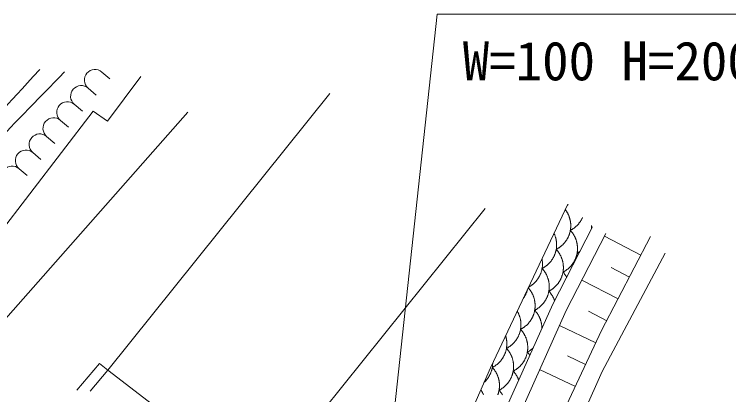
# Model space of a CAD drawing. Units: millimetres, scale not verified. Extents: x 40000 to 680000, y 20000 to 380000.
# Drawn here: x 261066 to 294734, y 316082 to 334000 of the extents above; entities that cross this region are included whole.
import ezdxf
from ezdxf.enums import TextEntityAlignment as Align

# ---------------------------------------------------------------- set-up
doc = ezdxf.new("R2010")
doc.units = ezdxf.units.MM
doc.header["$LTSCALE"] = 1000
doc.layers.add('M-STR-HTXT', color=7, linetype='Continuous', lineweight=13)
doc.layers.add('M-WORK', color=1, linetype='Continuous', lineweight=13)
doc.styles.add('ＭＳ ゴシック', font='')
doc.styles.get('ＭＳ ゴシック').set_extended_font_data('MS Gothic')

msp = doc.modelspace()

# ---------------------------------------------------------------- linework, layer by layer
at = {"layer": 'M-STR-HTXT'}
msp.add_lwpolyline([(276556, 292908), (281000, 334000), (305338, 334000)], dxfattribs=at)
at = {"layer": 'M-WORK'}
for p, q in [((265197, 331281), (265576, 330955)), ((265465, 328959), (267031, 331068)), ((264545, 330522), (264925, 330196)), ((265471, 317235), (275931, 330268)), ((263894, 329763), (264273, 329437)), ((257426, 319862), (264790, 329437)), ((259623, 318504), (269251, 329388)), ((264790, 329437), (265465, 328959)), ((263243, 329004), (263622, 328679)), ((262591, 328245), (262971, 327920)), ((261940, 327486), (262320, 327161)), ((261289, 326728), (261668, 326402)), ((283505, 317349), (287160, 325050)), ((283251, 324846), (272707, 311714)), ((286442, 320345), (288321, 323994)), ((287073, 320041), (288944, 323674)), ((291056, 323536), (288740, 319099)), ((290594, 322650), (288878, 323545)), ((288772, 317174), (291742, 322753)), ((290056, 321620), (289198, 322068)), ((289519, 320590), (287814, 321480)), ((284276, 315531), (286442, 320345)), ((284920, 315256), (287073, 320041)), ((288985, 319568), (288132, 320013)), ((288474, 318533), (286757, 319340)), ((288740, 319099), (286978, 315346)), ((287991, 317503), (287132, 317906)), ((264019, 316291), (265089, 317558)), ((265089, 317558), (265471, 317235)), ((264643, 316255), (265471, 317235)), ((272707, 311714), (265471, 317235)), ((281515, 312814), (283505, 317349)), ((287507, 316473), (285823, 317264)), ((286456, 312040), (288772, 317174))]:
    msp.add_line(p, q, dxfattribs=at)
for points in [[(287144, 325017), (287158, 325028), (287172, 325039)], [(286605, 322928), (286625, 322938), (286644, 322948), (286663, 322959), (286682, 322970), (286701, 322982), (286720, 322994), (286738, 323006), (286756, 323018), (286774, 323031), (286792, 323044), (286810, 323057), (286827, 323071), (286844, 323085), (286861, 323100), (286877, 323114), (286893, 323129), (286909, 323144), (286925, 323160), (286940, 323176), (286956, 323192), (286971, 323208), (286985, 323224), (286999, 323241), (287013, 323258), (287027, 323276), (287040, 323293), (287054, 323311), (287066, 323329), (287079, 323347), (287091, 323366), (287103, 323384), (287114, 323403), (287125, 323422), (287136, 323441), (287146, 323461), (287157, 323480), (287166, 323500), (287176, 323520), (287185, 323540), (287193, 323561), (287202, 323581), (287210, 323602), (287217, 323622), (287225, 323643), (287231, 323664), (287238, 323685), (287244, 323706), (287250, 323728), (287255, 323749), (287260, 323771), (287265, 323792), (287269, 323814), (287273, 323836), (287276, 323857), (287279, 323879), (287282, 323901), (287284, 323923), (287286, 323945), (287288, 323967), (287289, 323989), (287290, 324011), (287290, 324033), (287290, 324055), (287290, 324077), (287289, 324099), (287288, 324121), (287286, 324143), (287284, 324165), (287282, 324187), (287279, 324209), (287276, 324231), (287272, 324253), (287268, 324275), (287264, 324296), (287259, 324318), (287254, 324339), (287249, 324361), (287243, 324382), (287237, 324403), (287230, 324424), (287223, 324445), (287216, 324466), (287209, 324487), (287200, 324507), (287192, 324528), (287183, 324548), (287174, 324568), (287165, 324588), (287155, 324608), (287145, 324627), (287134, 324647), (287124, 324666), (287112, 324685), (287101, 324704), (287089, 324722), (287077, 324741), (287064, 324759), (287052, 324777), (287038, 324795)], [(287271, 323826), (287291, 323836), (287312, 323847), (287331, 323858), (287351, 323870), (287371, 323882), (287390, 323894), (287409, 323907), (287428, 323920), (287446, 323933), (287465, 323947), (287483, 323961), (287501, 323976), (287518, 323990), (287535, 324005), (287552, 324021), (287569, 324036), (287586, 324052), (287602, 324069), (287618, 324085), (287633, 324102), (287648, 324119), (287663, 324137), (287678, 324154), (287692, 324172), (287706, 324190), (287720, 324209), (287733, 324228), (287746, 324246), (287758, 324266), (287770, 324285), (287782, 324305), (287794, 324324), (287805, 324344), (287816, 324365), (287826, 324385), (287836, 324406), (287846, 324427)], [(288274, 323903), (288273, 323932), (288271, 323961), (288269, 323990), (288266, 324019), (288262, 324048)], [(285939, 322030), (285959, 322040), (285978, 322050), (285997, 322061), (286016, 322072), (286035, 322084), (286054, 322096), (286072, 322108), (286091, 322120), (286109, 322133), (286126, 322146), (286144, 322160), (286161, 322174), (286178, 322188), (286195, 322202), (286212, 322217), (286228, 322232), (286244, 322247), (286260, 322262), (286275, 322278), (286290, 322294), (286305, 322311), (286320, 322327), (286334, 322344), (286348, 322361), (286362, 322379), (286375, 322396), (286388, 322414), (286401, 322432), (286413, 322450), (286426, 322469), (286437, 322488), (286449, 322506), (286460, 322526), (286471, 322545), (286481, 322564), (286491, 322584), (286501, 322604), (286510, 322624), (286519, 322644), (286528, 322664), (286536, 322685), (286544, 322706), (286552, 322726), (286559, 322747), (286566, 322768), (286572, 322789), (286579, 322811), (286584, 322832), (286590, 322853), (286595, 322875), (286599, 322897), (286603, 322918), (286607, 322940), (286611, 322962), (286614, 322984), (286616, 323006), (286619, 323028), (286620, 323050), (286622, 323072), (286623, 323094), (286624, 323116), (286624, 323138), (286624, 323160), (286623, 323182), (286623, 323204), (286621, 323227), (286620, 323249), (286618, 323271), (286615, 323293), (286612, 323314), (286609, 323336), (286606, 323358), (286602, 323380), (286597, 323402), (286593, 323423), (286587, 323445), (286582, 323466), (286576, 323487), (286570, 323509), (286563, 323530), (286556, 323551), (286549, 323572), (286541, 323592), (286533, 323613), (286525, 323633), (286516, 323654), (286507, 323674)], [(286924, 321856), (286943, 321866), (286963, 321877), (286982, 321887), (287001, 321899), (287020, 321910), (287039, 321922), (287057, 321934), (287075, 321947), (287093, 321959), (287111, 321973), (287128, 321986), (287146, 322000), (287163, 322014), (287179, 322028), (287196, 322043), (287212, 322058), (287228, 322073), (287244, 322088), (287259, 322104), (287275, 322120), (287290, 322137), (287304, 322153), (287318, 322170), (287332, 322187), (287346, 322204), (287359, 322222), (287373, 322240), (287385, 322258), (287398, 322276), (287410, 322294), (287422, 322313), (287433, 322332), (287444, 322351), (287455, 322370), (287465, 322390), (287476, 322409), (287485, 322429), (287495, 322449), (287504, 322469), (287512, 322490), (287521, 322510), (287529, 322531), (287536, 322551), (287543, 322572), (287550, 322593), (287557, 322614), (287563, 322636), (287569, 322657), (287574, 322678), (287579, 322700), (287584, 322721), (287588, 322743), (287592, 322765), (287595, 322787), (287598, 322808), (287601, 322830), (287603, 322852), (287605, 322874), (287607, 322896), (287608, 322918), (287608, 322940), (287609, 322963), (287609, 322985), (287608, 323007), (287607, 323029), (287606, 323051), (287605, 323073), (287603, 323095), (287600, 323117), (287597, 323139), (287594, 323161), (287591, 323182), (287587, 323204), (287583, 323226), (287578, 323247), (287573, 323269), (287567, 323290), (287562, 323311), (287555, 323333), (287549, 323354), (287542, 323375), (287534, 323395), (287527, 323416), (287519, 323437), (287510, 323457), (287502, 323477), (287492, 323498), (287483, 323517), (287473, 323537), (287463, 323557), (287452, 323576), (287442, 323595), (287430, 323614), (287419, 323633), (287407, 323652), (287395, 323670), (287382, 323689), (287369, 323707), (287356, 323724), (287343, 323742), (287329, 323759), (287315, 323776), (287301, 323793), (287286, 323809), (287271, 323826)], [(286258, 320958), (286277, 320968), (286297, 320979), (286316, 320989), (286335, 321001), (286354, 321012), (286372, 321024), (286391, 321036), (286409, 321049), (286427, 321061), (286445, 321075), (286462, 321088), (286480, 321102), (286497, 321116), (286513, 321130), (286530, 321145), (286546, 321160), (286562, 321175), (286578, 321190), (286593, 321206), (286609, 321222), (286623, 321239), (286638, 321255), (286652, 321272), (286666, 321289), (286680, 321306), (286693, 321324), (286706, 321342), (286719, 321360), (286732, 321378), (286744, 321396), (286756, 321415), (286767, 321434), (286778, 321453), (286789, 321472), (286799, 321492), (286809, 321511), (286819, 321531), (286829, 321551), (286838, 321571), (286846, 321592), (286855, 321612), (286863, 321633), (286870, 321653), (286877, 321674), (286884, 321695), (286891, 321716), (286897, 321738), (286903, 321759), (286908, 321780), (286913, 321802), (286918, 321823), (286922, 321845), (286926, 321867), (286929, 321889), (286932, 321910), (286935, 321932), (286937, 321954), (286939, 321976), (286941, 321998), (286942, 322020), (286942, 322042), (286943, 322065), (286943, 322087), (286942, 322109), (286941, 322131), (286940, 322153), (286939, 322175), (286937, 322197), (286934, 322219), (286931, 322241), (286928, 322263), (286925, 322284), (286921, 322306), (286917, 322328), (286912, 322349), (286907, 322371), (286901, 322392), (286895, 322413), (286889, 322435), (286883, 322456), (286876, 322477), (286868, 322498), (286861, 322518), (286853, 322539), (286844, 322559), (286836, 322579), (286826, 322600), (286817, 322619), (286807, 322639), (286797, 322659), (286786, 322678), (286776, 322697), (286764, 322717), (286753, 322735), (286741, 322754), (286729, 322772), (286716, 322791), (286703, 322809), (286690, 322826), (286677, 322844), (286663, 322861), (286649, 322878), (286635, 322895), (286620, 322911), (286605, 322928)], [(287590, 322754), (287613, 322766), (287635, 322778), (287657, 322791), (287679, 322804), (287701, 322818), (287723, 322832)], [(287648, 322687), (287629, 322710), (287610, 322732), (287590, 322754)], [(285309, 321151), (285329, 321162), (285348, 321173), (285367, 321185), (285386, 321196), (285405, 321209), (285423, 321221), (285441, 321234), (285459, 321248), (285477, 321261), (285495, 321275), (285512, 321289), (285529, 321304), (285545, 321319), (285562, 321334), (285578, 321349), (285594, 321365), (285610, 321381), (285625, 321397), (285640, 321414), (285655, 321431), (285669, 321448), (285683, 321465), (285697, 321482), (285711, 321500), (285724, 321518), (285737, 321537), (285749, 321555), (285761, 321574), (285773, 321593), (285785, 321612), (285796, 321631), (285807, 321651), (285817, 321671), (285827, 321691), (285837, 321711), (285847, 321731), (285856, 321751), (285864, 321772), (285873, 321793), (285881, 321814), (285888, 321835), (285895, 321856), (285902, 321877), (285909, 321899), (285915, 321920), (285920, 321942), (285925, 321963), (285930, 321985), (285935, 322007), (285939, 322029), (285943, 322051), (285946, 322073), (285949, 322095), (285951, 322118), (285953, 322140), (285955, 322162), (285956, 322185), (285957, 322207), (285958, 322229), (285958, 322252), (285958, 322274), (285957, 322296), (285956, 322319), (285954, 322341), (285952, 322363), (285950, 322385), (285948, 322408), (285944, 322430), (285941, 322452), (285937, 322474)], [(285592, 320060), (285611, 320070), (285631, 320081), (285650, 320091), (285669, 320103), (285688, 320114), (285706, 320126), (285725, 320138), (285743, 320151), (285761, 320163), (285779, 320177), (285796, 320190), (285814, 320204), (285831, 320218), (285847, 320232), (285864, 320247), (285880, 320262), (285896, 320277), (285912, 320292), (285927, 320308), (285943, 320324), (285957, 320341), (285972, 320357), (285986, 320374), (286000, 320391), (286014, 320408), (286027, 320426), (286040, 320444), (286053, 320462), (286066, 320480), (286078, 320498), (286090, 320517), (286101, 320536), (286112, 320555), (286123, 320574), (286133, 320594), (286143, 320613), (286153, 320633), (286163, 320653), (286172, 320673), (286180, 320694), (286189, 320714), (286197, 320735), (286204, 320755), (286211, 320776), (286218, 320797), (286225, 320818), (286231, 320840), (286237, 320861), (286242, 320882), (286247, 320904), (286252, 320925), (286256, 320947), (286260, 320969), (286263, 320991), (286266, 321012), (286269, 321034), (286271, 321056), (286273, 321078), (286274, 321100), (286276, 321122), (286276, 321144), (286277, 321167), (286277, 321189), (286276, 321211), (286275, 321233), (286274, 321255), (286273, 321277), (286271, 321299), (286268, 321321), (286265, 321343), (286262, 321365), (286259, 321386), (286255, 321408), (286250, 321430), (286246, 321451), (286241, 321473), (286235, 321494), (286229, 321515), (286223, 321537), (286217, 321558), (286210, 321579), (286202, 321600), (286195, 321620), (286187, 321641), (286178, 321661), (286169, 321681), (286160, 321702), (286151, 321722), (286141, 321741), (286131, 321761), (286120, 321780), (286110, 321799), (286098, 321819), (286087, 321837), (286075, 321856), (286063, 321874), (286050, 321893), (286037, 321911), (286024, 321928), (286011, 321946), (285997, 321963), (285983, 321980), (285969, 321997), (285954, 322013), (285939, 322030)], [(287098, 321619), (287086, 321640), (287073, 321661), (287060, 321682), (287046, 321703), (287032, 321723), (287018, 321743), (287003, 321762), (286988, 321782), (286973, 321801), (286957, 321819), (286940, 321838), (286924, 321856)], [(284926, 319162), (284945, 319172), (284965, 319183), (284984, 319193), (285003, 319205), (285022, 319216), (285040, 319228), (285059, 319240), (285077, 319252), (285095, 319265), (285112, 319278), (285130, 319292), (285147, 319305), (285164, 319319), (285181, 319334), (285197, 319348), (285214, 319363), (285230, 319378), (285245, 319394), (285261, 319410), (285276, 319426), (285291, 319442), (285305, 319458), (285320, 319475), (285334, 319492), (285347, 319510), (285361, 319527), (285374, 319545), (285386, 319563), (285399, 319581), (285411, 319599), (285423, 319618), (285434, 319637), (285445, 319656), (285456, 319675), (285467, 319694), (285477, 319714), (285486, 319734), (285496, 319754), (285505, 319774), (285514, 319794), (285522, 319814), (285530, 319835), (285537, 319856), (285545, 319876), (285552, 319897), (285558, 319918), (285564, 319940), (285570, 319961), (285575, 319982), (285580, 320004), (285585, 320025), (285589, 320047), (285593, 320069), (285597, 320090), (285600, 320112), (285602, 320134), (285605, 320156), (285607, 320178), (285608, 320200), (285609, 320222), (285610, 320244), (285611, 320266), (285611, 320288), (285610, 320310), (285609, 320332), (285608, 320354), (285607, 320376), (285605, 320398), (285602, 320420), (285600, 320442), (285597, 320464), (285593, 320485), (285589, 320507), (285585, 320529), (285580, 320550), (285575, 320572), (285570, 320593), (285564, 320614), (285558, 320635), (285552, 320656), (285545, 320677), (285538, 320698), (285530, 320719), (285522, 320739), (285514, 320760), (285505, 320780), (285496, 320800), (285486, 320820), (285477, 320840), (285467, 320859), (285456, 320879), (285445, 320898), (285434, 320917), (285423, 320936), (285411, 320955), (285399, 320973), (285387, 320991), (285374, 321009), (285361, 321027), (285347, 321044), (285334, 321062), (285320, 321079), (285305, 321096), (285291, 321112)], [(285057, 320619), (285070, 320638), (285084, 320658), (285097, 320678), (285109, 320698), (285121, 320718), (285133, 320739), (285144, 320760), (285155, 320781), (285166, 320802), (285176, 320823), (285186, 320845), (285195, 320867), (285204, 320889), (285213, 320911), (285221, 320933), (285229, 320956), (285236, 320978), (285243, 321001), (285249, 321024)], [(286527, 320511), (286520, 320532), (286512, 320554), (286503, 320575), (286494, 320596), (286485, 320617), (286476, 320638), (286466, 320658), (286455, 320679), (286444, 320699), (286433, 320719), (286422, 320739), (286410, 320758), (286398, 320778), (286385, 320797), (286373, 320816), (286359, 320834), (286346, 320853), (286332, 320871), (286318, 320889), (286303, 320907), (286288, 320924), (286273, 320941), (286258, 320958)], [(284260, 318264), (284279, 318274), (284299, 318285), (284318, 318296), (284337, 318307), (284356, 318319), (284375, 318330), (284394, 318343), (284412, 318355), (284430, 318368), (284448, 318382), (284465, 318395), (284483, 318409), (284500, 318423), (284517, 318438), (284533, 318452), (284550, 318467), (284566, 318483), (284582, 318498), (284597, 318514), (284612, 318530), (284627, 318547), (284642, 318564), (284656, 318581), (284670, 318598), (284684, 318615), (284698, 318633), (284711, 318651), (284723, 318669), (284736, 318688), (284748, 318706), (284760, 318725), (284771, 318744), (284782, 318763), (284793, 318783), (284804, 318802), (284814, 318822), (284823, 318842), (284833, 318862), (284842, 318883), (284850, 318903), (284859, 318924), (284867, 318945), (284874, 318966), (284881, 318987), (284888, 319008), (284895, 319029), (284901, 319050), (284906, 319072), (284912, 319093), (284916, 319115), (284921, 319137), (284925, 319159), (284929, 319181), (284932, 319203), (284935, 319225), (284938, 319247), (284940, 319269), (284941, 319291), (284943, 319313), (284944, 319335), (284944, 319358), (284945, 319380), (284944, 319402), (284944, 319424), (284943, 319447), (284941, 319469), (284940, 319491), (284937, 319513), (284935, 319535), (284932, 319557), (284928, 319579), (284925, 319601), (284921, 319623), (284916, 319645), (284911, 319666), (284906, 319688), (284900, 319709), (284894, 319731), (284888, 319752), (284881, 319773), (284874, 319794), (284866, 319815), (284858, 319836), (284850, 319857), (284841, 319877), (284832, 319897), (284823, 319917), (284813, 319937), (284803, 319957), (284792, 319977), (284782, 319996), (284770, 320015)], [(285929, 319206), (285929, 319228), (285929, 319251), (285928, 319273), (285926, 319295), (285924, 319318), (285922, 319340), (285920, 319362), (285917, 319384), (285913, 319406), (285909, 319429), (285905, 319451), (285901, 319472), (285896, 319494), (285890, 319516), (285884, 319538), (285878, 319559), (285872, 319581), (285865, 319602), (285858, 319623), (285850, 319644), (285842, 319665), (285833, 319686), (285825, 319706), (285815, 319727), (285806, 319747), (285796, 319767), (285786, 319787), (285775, 319807), (285764, 319826), (285753, 319846), (285741, 319865), (285729, 319884), (285717, 319902), (285704, 319921), (285691, 319939), (285678, 319957), (285664, 319975), (285650, 319992), (285636, 320010), (285622, 320027), (285607, 320043), (285592, 320060)], [(283593, 317366), (283613, 317376), (283633, 317387), (283652, 317398), (283671, 317409), (283690, 317421), (283709, 317433), (283728, 317445), (283746, 317458), (283764, 317470), (283782, 317484), (283800, 317497), (283817, 317511), (283834, 317525), (283851, 317540), (283868, 317555), (283884, 317570), (283900, 317585), (283916, 317601), (283932, 317617), (283947, 317633), (283962, 317650), (283977, 317666), (283991, 317683), (284005, 317701), (284019, 317718), (284032, 317736), (284045, 317754), (284058, 317772), (284071, 317791), (284083, 317809), (284094, 317828), (284106, 317847), (284117, 317867), (284128, 317886), (284138, 317906), (284148, 317926), (284158, 317946), (284167, 317966), (284176, 317986), (284185, 318007), (284193, 318027), (284201, 318048), (284209, 318069), (284216, 318090), (284223, 318111), (284229, 318133), (284235, 318154), (284241, 318176), (284246, 318197), (284251, 318219), (284255, 318241), (284259, 318263), (284263, 318285), (284266, 318307), (284269, 318329), (284272, 318351), (284274, 318373), (284276, 318395), (284277, 318418), (284278, 318440), (284278, 318462), (284279, 318484), (284278, 318507), (284278, 318529), (284277, 318551), (284275, 318573), (284273, 318596), (284271, 318618), (284268, 318640), (284265, 318662), (284262, 318684), (284258, 318706), (284254, 318728), (284249, 318749), (284244, 318771), (284239, 318793), (284233, 318814), (284227, 318836), (284221, 318857)], [(284578, 317192), (284598, 317202), (284617, 317213), (284637, 317224), (284656, 317235), (284674, 317247), (284693, 317258), (284711, 317271), (284730, 317283), (284748, 317296), (284765, 317309), (284783, 317322), (284800, 317336), (284817, 317350), (284834, 317365), (284851, 317379), (284867, 317394), (284883, 317409), (284899, 317425), (284914, 317441), (284929, 317457), (284944, 317473), (284959, 317490), (284973, 317506), (284987, 317523), (285001, 317541), (285014, 317558), (285027, 317576), (285040, 317594), (285052, 317612), (285064, 317631), (285076, 317649), (285088, 317668), (285099, 317687), (285110, 317707), (285120, 317726), (285130, 317746), (285140, 317766), (285149, 317786), (285158, 317806), (285167, 317826), (285175, 317846), (285183, 317867), (285191, 317888), (285198, 317909), (285205, 317930), (285211, 317951), (285217, 317972), (285223, 317993), (285229, 318015), (285234, 318036), (285238, 318058), (285242, 318079), (285246, 318101), (285250, 318123), (285253, 318145), (285255, 318167), (285258, 318189), (285260, 318211), (285261, 318233), (285262, 318255), (285263, 318277), (285263, 318299), (285263, 318321), (285263, 318343), (285262, 318365), (285261, 318387), (285259, 318409), (285257, 318431), (285255, 318453), (285252, 318475), (285249, 318497), (285245, 318519), (285241, 318540), (285237, 318562), (285232, 318584), (285227, 318605), (285222, 318627), (285216, 318648), (285210, 318669), (285203, 318690), (285196, 318711), (285189, 318732), (285181, 318753), (285173, 318773), (285165, 318794), (285156, 318814), (285147, 318834), (285138, 318854), (285128, 318874), (285118, 318893), (285107, 318913), (285096, 318932), (285085, 318951), (285073, 318970), (285062, 318988), (285049, 319007), (285037, 319025), (285024, 319043), (285011, 319061), (284997, 319078), (284984, 319095), (284970, 319112), (284955, 319129), (284941, 319146), (284926, 319162)], [(283912, 316294), (283932, 316305), (283951, 316315), (283971, 316326), (283990, 316337), (284008, 316349), (284027, 316360), (284045, 316373), (284064, 316385), (284082, 316398), (284099, 316411), (284117, 316424), (284134, 316438), (284151, 316452), (284168, 316467), (284185, 316481), (284201, 316496), (284217, 316511), (284232, 316527), (284248, 316543), (284263, 316559), (284278, 316575), (284293, 316592), (284307, 316608), (284321, 316625), (284335, 316643), (284348, 316660), (284361, 316678), (284374, 316696), (284386, 316714), (284398, 316733), (284410, 316751), (284422, 316770), (284433, 316789), (284443, 316809), (284454, 316828), (284464, 316848), (284474, 316868), (284483, 316888), (284492, 316908), (284501, 316928), (284509, 316948), (284517, 316969), (284525, 316990), (284532, 317011), (284539, 317032), (284545, 317053), (284551, 317074), (284557, 317095), (284563, 317117), (284568, 317138), (284572, 317160), (284576, 317181), (284580, 317203), (284584, 317225), (284587, 317247), (284589, 317269), (284592, 317291), (284594, 317313), (284595, 317335), (284596, 317357), (284597, 317379), (284597, 317401), (284597, 317423), (284597, 317445), (284596, 317467), (284595, 317489), (284593, 317511), (284591, 317533), (284589, 317555), (284586, 317577), (284583, 317599), (284579, 317621), (284575, 317642), (284571, 317664), (284566, 317686), (284561, 317707), (284556, 317729), (284550, 317750), (284544, 317771), (284537, 317792), (284530, 317813), (284523, 317834), (284515, 317855), (284507, 317875), (284499, 317896), (284490, 317916), (284481, 317936), (284471, 317956), (284462, 317976), (284451, 317995), (284441, 318015), (284430, 318034), (284419, 318053), (284407, 318072), (284396, 318090), (284383, 318109), (284371, 318127), (284358, 318145), (284345, 318163), (284331, 318180), (284318, 318197), (284304, 318214), (284289, 318231), (284274, 318248), (284260, 318264)], [(285244, 318090), (285266, 318102), (285288, 318113), (285309, 318126), (285330, 318138), (285351, 318151), (285372, 318165), (285392, 318178), (285412, 318193), (285432, 318207), (285451, 318222), (285471, 318238), (285490, 318253), (285508, 318270)], [(285362, 317944), (285346, 317966), (285330, 317988), (285314, 318009), (285297, 318030), (285280, 318050), (285262, 318071), (285244, 318090)], [(283201, 316656), (283217, 316671), (283234, 316687), (283250, 316703), (283265, 316719), (283281, 316735), (283296, 316752), (283311, 316769), (283325, 316786), (283340, 316804), (283354, 316821), (283367, 316839), (283380, 316857), (283393, 316876), (283406, 316895), (283418, 316914), (283430, 316933), (283442, 316952), (283453, 316972), (283464, 316991), (283474, 317011), (283484, 317032), (283494, 317052), (283503, 317072), (283512, 317093), (283521, 317114), (283529, 317135), (283537, 317156), (283545, 317177), (283552, 317199), (283559, 317220), (283565, 317242), (283571, 317263), (283576, 317285), (283582, 317307), (283586, 317329), (283591, 317351), (283595, 317374), (283598, 317396), (283602, 317418), (283604, 317441), (283607, 317463), (283609, 317485), (283610, 317508), (283611, 317530), (283612, 317553), (283612, 317576)], [(283851, 316071), (283859, 316092), (283866, 316113), (283873, 316134), (283879, 316155), (283885, 316176), (283891, 316197), (283896, 316219), (283901, 316240), (283906, 316262), (283910, 316283), (283914, 316305), (283918, 316327), (283921, 316349), (283923, 316371), (283926, 316393), (283927, 316415), (283929, 316437), (283930, 316459), (283931, 316481), (283931, 316503), (283931, 316525), (283931, 316547), (283930, 316569), (283929, 316591), (283927, 316613), (283925, 316635), (283923, 316657), (283920, 316679), (283917, 316701), (283913, 316723), (283909, 316744), (283905, 316766), (283900, 316788), (283895, 316809), (283890, 316831), (283884, 316852), (283878, 316873), (283871, 316894), (283864, 316915), (283857, 316936), (283849, 316957), (283841, 316977), (283833, 316998), (283824, 317018), (283815, 317038), (283805, 317058), (283796, 317078), (283785, 317097), (283775, 317117), (283764, 317136), (283753, 317155), (283741, 317174), (283729, 317192), (283717, 317211), (283705, 317229), (283692, 317247), (283679, 317265), (283665, 317282), (283652, 317299), (283637, 317316), (283623, 317333), (283608, 317350), (283593, 317366)], [(284836, 316777), (284828, 316799), (284819, 316820), (284810, 316842), (284800, 316863), (284790, 316885), (284780, 316906), (284769, 316926), (284758, 316947), (284746, 316967), (284734, 316987), (284722, 317007), (284709, 317027), (284696, 317046), (284682, 317066), (284668, 317085), (284654, 317103), (284640, 317122), (284625, 317140), (284610, 317158), (284594, 317175), (284578, 317192)], [(283175, 316080), (283166, 316100), (283158, 316121), (283148, 316141), (283139, 316161), (283129, 316181), (283119, 316200), (283108, 316220), (283098, 316239), (283086, 316258), (283075, 316277), (283063, 316295), (283051, 316314)], [(284076, 316075), (284065, 316095), (284052, 316114), (284040, 316133), (284027, 316152), (284014, 316171), (284000, 316189), (283986, 316208), (283972, 316225), (283958, 316243), (283943, 316260), (283928, 316278), (283912, 316294)]]:
    msp.add_lwpolyline(points, dxfattribs=at)
for centre in [(264871, 330901), (264220, 330142), (263568, 329384), (262917, 328625), (262266, 327866), (261615, 327107), (260963, 326348)]:
    msp.add_arc(centre, 500, 49.3626, 229.3626, dxfattribs=at)
for points in [[(224275, 298643), (226174, 300172), (226677, 300571), (228244, 301771), (230152, 303233), (231281, 303972), (233200, 305421), (234236, 306204), (234801, 306663), (235837, 307446), (237653, 308819), (238695, 309555), (240526, 310909), (242129, 312095), (243037, 312744), (244628, 313946), (245907, 314912), (246653, 315418), (247879, 316450), (249304, 317651), (250053, 318382), (251395, 319674), (252975, 321195), (253843, 322066), (255338, 323670), (256730, 325164), (257438, 326066), (258801, 327586), (260144, 329083), (260575, 329554), (262265, 331396)], [(232508, 303895), (234087, 305187), (234518, 305541), (235855, 306533), (237167, 307507), (237976, 307950), (239282, 308931), (240517, 309858), (241121, 310491), (242364, 311409), (243676, 312377), (244524, 312757), (245854, 313700), (246715, 314310), (247194, 314658), (248012, 315325), (249110, 316220), (249749, 316700), (250756, 317696), (251693, 318623), (252158, 319200), (253047, 320173), (254358, 321610), (255060, 322444), (256377, 323876), (257971, 325611), (258874, 326574), (260506, 328272), (261643, 329455), (262008, 329831), (263437, 331283)]]:
    msp.add_open_spline(points, degree=3, knots=[0, 0, 0, 0, 1, 1, 1, 2, 2, 2, 3, 3, 3, 4, 4, 4, 5, 5, 5, 6, 6, 6, 7, 7, 7, 8, 8, 8, 9, 9, 9, 10, 10, 10, 10], dxfattribs=at)

# ---------------------------------------------------------------- texts
at = {"layer": 'M-STR-HTXT', "style": 'ＭＳ ゴシック'}
msp.add_text('W=100 H=200 L=30.0', height=1833, dxfattribs=at).set_placement((282201, 331805), align=Align.MIDDLE_LEFT)

doc.saveas('drawing.dxf')
